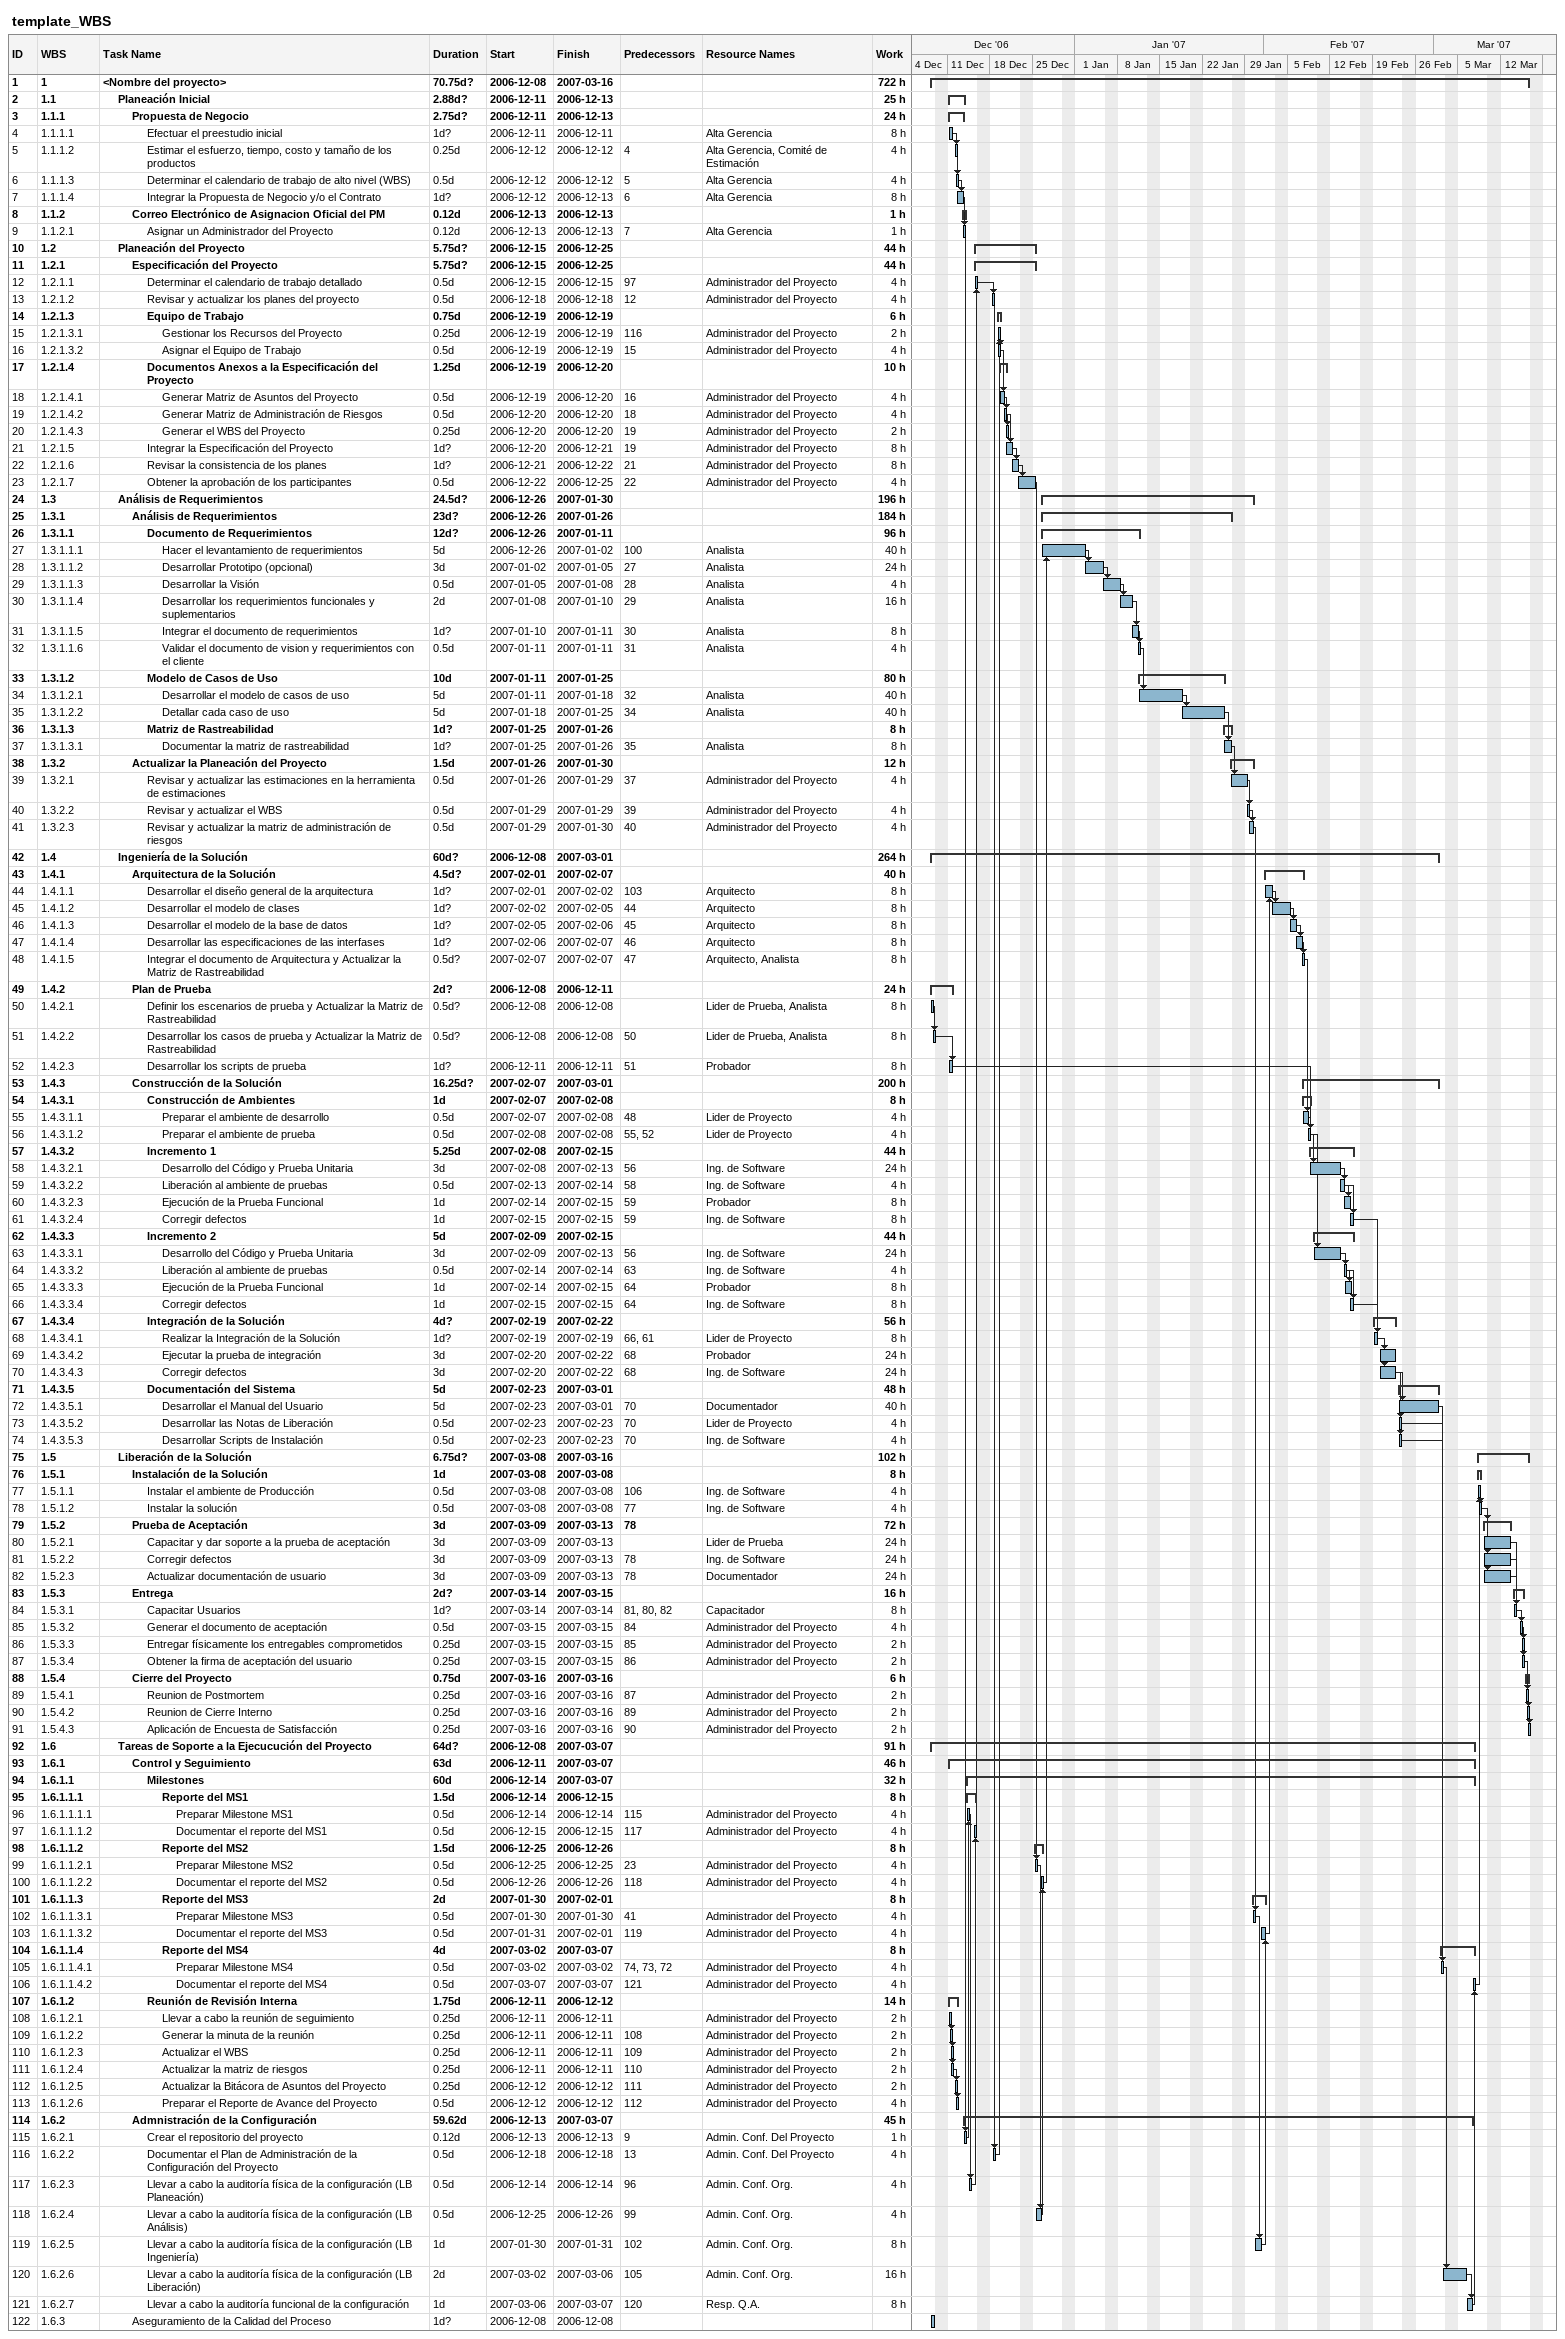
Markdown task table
template_WBS

| ID | WBS | Task | Duration | Start | Finish | Predecessors | Resources | Work (h) |
|---|---|---|---|---|---|---|---|---|
| 1 | 1 | **<Nombre del proyecto>** | 70.75d? | 2006-12-08 | 2007-03-16 |  |  | 722 |
| 2 | 1.1 | **Planeación Inicial** | 2.88d? | 2006-12-11 | 2006-12-13 |  |  | 25 |
| 3 | 1.1.1 | **Propuesta de Negocio** | 2.75d? | 2006-12-11 | 2006-12-13 |  |  | 24 |
| 4 | 1.1.1.1 | Efectuar el preestudio inicial | 1d? | 2006-12-11 | 2006-12-11 |  | Alta Gerencia | 8 |
| 5 | 1.1.1.2 | Estimar el esfuerzo, tiempo, costo y tamaño de los productos | 0.25d | 2006-12-12 | 2006-12-12 | 4 | Alta Gerencia, Comité de Estimación | 4 |
| 6 | 1.1.1.3 | Determinar el calendario de trabajo de alto nivel (WBS) | 0.5d | 2006-12-12 | 2006-12-12 | 5 | Alta Gerencia | 4 |
| 7 | 1.1.1.4 | Integrar la Propuesta de Negocio y/o el Contrato | 1d? | 2006-12-12 | 2006-12-13 | 6 | Alta Gerencia | 8 |
| 8 | 1.1.2 | **Correo Electrónico de Asignacion Oficial del PM** | 0.12d | 2006-12-13 | 2006-12-13 |  |  | 1 |
| 9 | 1.1.2.1 | Asignar un Administrador del Proyecto | 0.12d | 2006-12-13 | 2006-12-13 | 7 | Alta Gerencia | 1 |
| 10 | 1.2 | **Planeación del Proyecto** | 5.75d? | 2006-12-15 | 2006-12-25 |  |  | 44 |
| 11 | 1.2.1 | **Especificación del Proyecto** | 5.75d? | 2006-12-15 | 2006-12-25 |  |  | 44 |
| 12 | 1.2.1.1 | Determinar el calendario de trabajo detallado | 0.5d | 2006-12-15 | 2006-12-15 | 97 | Administrador del Proyecto | 4 |
| 13 | 1.2.1.2 | Revisar y actualizar los planes del proyecto | 0.5d | 2006-12-18 | 2006-12-18 | 12 | Administrador del Proyecto | 4 |
| 14 | 1.2.1.3 | **Equipo de Trabajo** | 0.75d | 2006-12-19 | 2006-12-19 |  |  | 6 |
| 15 | 1.2.1.3.1 | Gestionar los Recursos del Proyecto | 0.25d | 2006-12-19 | 2006-12-19 | 116 | Administrador del Proyecto | 2 |
| 16 | 1.2.1.3.2 | Asignar el Equipo de Trabajo | 0.5d | 2006-12-19 | 2006-12-19 | 15 | Administrador del Proyecto | 4 |
| 17 | 1.2.1.4 | **Documentos Anexos a la Especificación del Proyecto** | 1.25d | 2006-12-19 | 2006-12-20 |  |  | 10 |
| 18 | 1.2.1.4.1 | Generar Matriz de Asuntos del Proyecto | 0.5d | 2006-12-19 | 2006-12-20 | 16 | Administrador del Proyecto | 4 |
| 19 | 1.2.1.4.2 | Generar Matriz de Administración de Riesgos | 0.5d | 2006-12-20 | 2006-12-20 | 18 | Administrador del Proyecto | 4 |
| 20 | 1.2.1.4.3 | Generar el WBS del Proyecto | 0.25d | 2006-12-20 | 2006-12-20 | 19 | Administrador del Proyecto | 2 |
| 21 | 1.2.1.5 | Integrar la Especificación del Proyecto | 1d? | 2006-12-20 | 2006-12-21 | 19 | Administrador del Proyecto | 8 |
| 22 | 1.2.1.6 | Revisar la consistencia de los planes | 1d? | 2006-12-21 | 2006-12-22 | 21 | Administrador del Proyecto | 8 |
| 23 | 1.2.1.7 | Obtener la aprobación de los participantes | 0.5d | 2006-12-22 | 2006-12-25 | 22 | Administrador del Proyecto | 4 |
| 24 | 1.3 | **Análisis de Requerimientos** | 24.5d? | 2006-12-26 | 2007-01-30 |  |  | 196 |
| 25 | 1.3.1 | **Análisis de Requerimientos** | 23d? | 2006-12-26 | 2007-01-26 |  |  | 184 |
| 26 | 1.3.1.1 | **Documento de Requerimientos** | 12d? | 2006-12-26 | 2007-01-11 |  |  | 96 |
| 27 | 1.3.1.1.1 | Hacer el levantamiento de requerimientos | 5d | 2006-12-26 | 2007-01-02 | 100 | Analista | 40 |
| 28 | 1.3.1.1.2 | Desarrollar Prototipo (opcional) | 3d | 2007-01-02 | 2007-01-05 | 27 | Analista | 24 |
| 29 | 1.3.1.1.3 | Desarrollar la Visión | 0.5d | 2007-01-05 | 2007-01-08 | 28 | Analista | 4 |
| 30 | 1.3.1.1.4 | Desarrollar los requerimientos funcionales y suplementarios | 2d | 2007-01-08 | 2007-01-10 | 29 | Analista | 16 |
| 31 | 1.3.1.1.5 | Integrar el documento de requerimientos | 1d? | 2007-01-10 | 2007-01-11 | 30 | Analista | 8 |
| 32 | 1.3.1.1.6 | Validar el documento de vision y requerimientos con el cliente | 0.5d | 2007-01-11 | 2007-01-11 | 31 | Analista | 4 |
| 33 | 1.3.1.2 | **Modelo de Casos de Uso** | 10d | 2007-01-11 | 2007-01-25 |  |  | 80 |
| 34 | 1.3.1.2.1 | Desarrollar el modelo de casos de uso | 5d | 2007-01-11 | 2007-01-18 | 32 | Analista | 40 |
| 35 | 1.3.1.2.2 | Detallar cada caso de uso | 5d | 2007-01-18 | 2007-01-25 | 34 | Analista | 40 |
| 36 | 1.3.1.3 | **Matriz de Rastreabilidad** | 1d? | 2007-01-25 | 2007-01-26 |  |  | 8 |
| 37 | 1.3.1.3.1 | Documentar la matriz de rastreabilidad | 1d? | 2007-01-25 | 2007-01-26 | 35 | Analista | 8 |
| 38 | 1.3.2 | **Actualizar la Planeación del Proyecto** | 1.5d | 2007-01-26 | 2007-01-30 |  |  | 12 |
| 39 | 1.3.2.1 | Revisar y actualizar las estimaciones en la herramienta de estimaciones | 0.5d | 2007-01-26 | 2007-01-29 | 37 | Administrador del Proyecto | 4 |
| 40 | 1.3.2.2 | Revisar y actualizar el WBS | 0.5d | 2007-01-29 | 2007-01-29 | 39 | Administrador del Proyecto | 4 |
| 41 | 1.3.2.3 | Revisar y actualizar la matriz de administración de riesgos | 0.5d | 2007-01-29 | 2007-01-30 | 40 | Administrador del Proyecto | 4 |
| 42 | 1.4 | **Ingeniería de la Solución** | 60d? | 2006-12-08 | 2007-03-01 |  |  | 264 |
| 43 | 1.4.1 | **Arquitectura de la Solución** | 4.5d? | 2007-02-01 | 2007-02-07 |  |  | 40 |
| 44 | 1.4.1.1 | Desarrollar el diseño general de la arquitectura | 1d? | 2007-02-01 | 2007-02-02 | 103 | Arquitecto | 8 |
| 45 | 1.4.1.2 | Desarrollar el modelo de clases | 1d? | 2007-02-02 | 2007-02-05 | 44 | Arquitecto | 8 |
| 46 | 1.4.1.3 | Desarrollar el modelo de la base de datos | 1d? | 2007-02-05 | 2007-02-06 | 45 | Arquitecto | 8 |
| 47 | 1.4.1.4 | Desarrollar las especificaciones de las interfases | 1d? | 2007-02-06 | 2007-02-07 | 46 | Arquitecto | 8 |
| 48 | 1.4.1.5 | Integrar el documento de Arquitectura y Actualizar la Matriz de Rastreabilidad | 0.5d? | 2007-02-07 | 2007-02-07 | 47 | Arquitecto, Analista | 8 |
| 49 | 1.4.2 | **Plan de Prueba** | 2d? | 2006-12-08 | 2006-12-11 |  |  | 24 |
| 50 | 1.4.2.1 | Definir los escenarios de prueba y Actualizar la Matriz de Rastreabilidad | 0.5d? | 2006-12-08 | 2006-12-08 |  | Lider de Prueba, Analista | 8 |
| 51 | 1.4.2.2 | Desarrollar los casos de prueba y Actualizar la Matriz de Rastreabilidad | 0.5d? | 2006-12-08 | 2006-12-08 | 50 | Lider de Prueba, Analista | 8 |
| 52 | 1.4.2.3 | Desarrollar los scripts de prueba | 1d? | 2006-12-11 | 2006-12-11 | 51 | Probador | 8 |
| 53 | 1.4.3 | **Construcción de la Solución** | 16.25d? | 2007-02-07 | 2007-03-01 |  |  | 200 |
| 54 | 1.4.3.1 | **Construcción de Ambientes** | 1d | 2007-02-07 | 2007-02-08 |  |  | 8 |
| 55 | 1.4.3.1.1 | Preparar el ambiente de desarrollo | 0.5d | 2007-02-07 | 2007-02-08 | 48 | Lider de Proyecto | 4 |
| 56 | 1.4.3.1.2 | Preparar el ambiente de prueba | 0.5d | 2007-02-08 | 2007-02-08 | 55, 52 | Lider de Proyecto | 4 |
| 57 | 1.4.3.2 | **Incremento 1** | 5.25d | 2007-02-08 | 2007-02-15 |  |  | 44 |
| 58 | 1.4.3.2.1 | Desarrollo del Código y Prueba Unitaria | 3d | 2007-02-08 | 2007-02-13 | 56 | Ing. de Software | 24 |
| 59 | 1.4.3.2.2 | Liberación al ambiente de pruebas | 0.5d | 2007-02-13 | 2007-02-14 | 58 | Ing. de Software | 4 |
| 60 | 1.4.3.2.3 | Ejecución de la Prueba Funcional | 1d | 2007-02-14 | 2007-02-15 | 59 | Probador | 8 |
| 61 | 1.4.3.2.4 | Corregir defectos | 1d | 2007-02-15 | 2007-02-15 | 59 | Ing. de Software | 8 |
| 62 | 1.4.3.3 | **Incremento 2** | 5d | 2007-02-09 | 2007-02-15 |  |  | 44 |
| 63 | 1.4.3.3.1 | Desarrollo del Código y Prueba Unitaria | 3d | 2007-02-09 | 2007-02-13 | 56 | Ing. de Software | 24 |
| 64 | 1.4.3.3.2 | Liberación al ambiente de pruebas | 0.5d | 2007-02-14 | 2007-02-14 | 63 | Ing. de Software | 4 |
| 65 | 1.4.3.3.3 | Ejecución de la Prueba Funcional | 1d | 2007-02-14 | 2007-02-15 | 64 | Probador | 8 |
| 66 | 1.4.3.3.4 | Corregir defectos | 1d | 2007-02-15 | 2007-02-15 | 64 | Ing. de Software | 8 |
| 67 | 1.4.3.4 | **Integración de la Solución** | 4d? | 2007-02-19 | 2007-02-22 |  |  | 56 |
| 68 | 1.4.3.4.1 | Realizar la Integración de la Solución | 1d? | 2007-02-19 | 2007-02-19 | 66, 61 | Lider de Proyecto | 8 |
| 69 | 1.4.3.4.2 | Ejecutar la prueba de integración | 3d | 2007-02-20 | 2007-02-22 | 68 | Probador | 24 |
| 70 | 1.4.3.4.3 | Corregir defectos | 3d | 2007-02-20 | 2007-02-22 | 68 | Ing. de Software | 24 |
| 71 | 1.4.3.5 | **Documentación del Sistema** | 5d | 2007-02-23 | 2007-03-01 |  |  | 48 |
| 72 | 1.4.3.5.1 | Desarrollar el Manual del Usuario | 5d | 2007-02-23 | 2007-03-01 | 70 | Documentador | 40 |
| 73 | 1.4.3.5.2 | Desarrollar las Notas de Liberación | 0.5d | 2007-02-23 | 2007-02-23 | 70 | Lider de Proyecto | 4 |
| 74 | 1.4.3.5.3 | Desarrollar Scripts de Instalación | 0.5d | 2007-02-23 | 2007-02-23 | 70 | Ing. de Software | 4 |
| 75 | 1.5 | **Liberación de la Solución** | 6.75d? | 2007-03-08 | 2007-03-16 |  |  | 102 |
| 76 | 1.5.1 | **Instalación de la Solución** | 1d | 2007-03-08 | 2007-03-08 |  |  | 8 |
| 77 | 1.5.1.1 | Instalar el ambiente de Producción | 0.5d | 2007-03-08 | 2007-03-08 | 106 | Ing. de Software | 4 |
| 78 | 1.5.1.2 | Instalar la solución | 0.5d | 2007-03-08 | 2007-03-08 | 77 | Ing. de Software | 4 |
| 79 | 1.5.2 | **Prueba de Aceptación** | 3d | 2007-03-09 | 2007-03-13 | 78 |  | 72 |
| 80 | 1.5.2.1 | Capacitar y dar soporte a la prueba de aceptación | 3d | 2007-03-09 | 2007-03-13 |  | Lider de Prueba | 24 |
| 81 | 1.5.2.2 | Corregir defectos | 3d | 2007-03-09 | 2007-03-13 | 78 | Ing. de Software | 24 |
| 82 | 1.5.2.3 | Actualizar documentación de usuario | 3d | 2007-03-09 | 2007-03-13 | 78 | Documentador | 24 |
| 83 | 1.5.3 | **Entrega** | 2d? | 2007-03-14 | 2007-03-15 |  |  | 16 |
| 84 | 1.5.3.1 | Capacitar Usuarios | 1d? | 2007-03-14 | 2007-03-14 | 81, 80, 82 | Capacitador | 8 |
| 85 | 1.5.3.2 | Generar el documento de aceptación | 0.5d | 2007-03-15 | 2007-03-15 | 84 | Administrador del Proyecto | 4 |
| 86 | 1.5.3.3 | Entregar físicamente los entregables comprometidos | 0.25d | 2007-03-15 | 2007-03-15 | 85 | Administrador del Proyecto | 2 |
| 87 | 1.5.3.4 | Obtener la firma de aceptación del usuario | 0.25d | 2007-03-15 | 2007-03-15 | 86 | Administrador del Proyecto | 2 |
| 88 | 1.5.4 | **Cierre del Proyecto** | 0.75d | 2007-03-16 | 2007-03-16 |  |  | 6 |
| 89 | 1.5.4.1 | Reunion de Postmortem | 0.25d | 2007-03-16 | 2007-03-16 | 87 | Administrador del Proyecto | 2 |
| 90 | 1.5.4.2 | Reunion de Cierre Interno | 0.25d | 2007-03-16 | 2007-03-16 | 89 | Administrador del Proyecto | 2 |
| 91 | 1.5.4.3 | Aplicación de Encuesta de Satisfacción | 0.25d | 2007-03-16 | 2007-03-16 | 90 | Administrador del Proyecto | 2 |
| 92 | 1.6 | **Tareas de Soporte a la Ejecucución del Proyecto** | 64d? | 2006-12-08 | 2007-03-07 |  |  | 91 |
| 93 | 1.6.1 | **Control y Seguimiento** | 63d | 2006-12-11 | 2007-03-07 |  |  | 46 |
| 94 | 1.6.1.1 | **Milestones** | 60d | 2006-12-14 | 2007-03-07 |  |  | 32 |
| 95 | 1.6.1.1.1 | **Reporte del MS1** | 1.5d | 2006-12-14 | 2006-12-15 |  |  | 8 |
| 96 | 1.6.1.1.1.1 | Preparar Milestone MS1 | 0.5d | 2006-12-14 | 2006-12-14 | 115 | Administrador del Proyecto | 4 |
| 97 | 1.6.1.1.1.2 | Documentar el reporte del MS1 | 0.5d | 2006-12-15 | 2006-12-15 | 117 | Administrador del Proyecto | 4 |
| 98 | 1.6.1.1.2 | **Reporte del MS2** | 1.5d | 2006-12-25 | 2006-12-26 |  |  | 8 |
| 99 | 1.6.1.1.2.1 | Preparar Milestone MS2 | 0.5d | 2006-12-25 | 2006-12-25 | 23 | Administrador del Proyecto | 4 |
| 100 | 1.6.1.1.2.2 | Documentar el reporte del MS2 | 0.5d | 2006-12-26 | 2006-12-26 | 118 | Administrador del Proyecto | 4 |
| 101 | 1.6.1.1.3 | **Reporte del MS3** | 2d | 2007-01-30 | 2007-02-01 |  |  | 8 |
| 102 | 1.6.1.1.3.1 | Preparar Milestone MS3 | 0.5d | 2007-01-30 | 2007-01-30 | 41 | Administrador del Proyecto | 4 |
| 103 | 1.6.1.1.3.2 | Documentar el reporte del MS3 | 0.5d | 2007-01-31 | 2007-02-01 | 119 | Administrador del Proyecto | 4 |
| 104 | 1.6.1.1.4 | **Reporte del MS4** | 4d | 2007-03-02 | 2007-03-07 |  |  | 8 |
| 105 | 1.6.1.1.4.1 | Preparar Milestone MS4 | 0.5d | 2007-03-02 | 2007-03-02 | 74, 73, 72 | Administrador del Proyecto | 4 |
| 106 | 1.6.1.1.4.2 | Documentar el reporte del MS4 | 0.5d | 2007-03-07 | 2007-03-07 | 121 | Administrador del Proyecto | 4 |
| 107 | 1.6.1.2 | **Reunión de Revisión Interna** | 1.75d | 2006-12-11 | 2006-12-12 |  |  | 14 |
| 108 | 1.6.1.2.1 | Llevar a cabo la reunión de seguimiento | 0.25d | 2006-12-11 | 2006-12-11 |  | Administrador del Proyecto | 2 |
| 109 | 1.6.1.2.2 | Generar la minuta de la reunión | 0.25d | 2006-12-11 | 2006-12-11 | 108 | Administrador del Proyecto | 2 |
| 110 | 1.6.1.2.3 | Actualizar el WBS | 0.25d | 2006-12-11 | 2006-12-11 | 109 | Administrador del Proyecto | 2 |
| 111 | 1.6.1.2.4 | Actualizar la matriz de riesgos | 0.25d | 2006-12-11 | 2006-12-11 | 110 | Administrador del Proyecto | 2 |
| 112 | 1.6.1.2.5 | Actualizar la Bitácora de Asuntos del Proyecto | 0.25d | 2006-12-12 | 2006-12-12 | 111 | Administrador del Proyecto | 2 |
| 113 | 1.6.1.2.6 | Preparar el Reporte de Avance del Proyecto | 0.5d | 2006-12-12 | 2006-12-12 | 112 | Administrador del Proyecto | 4 |
| 114 | 1.6.2 | **Admnistración de la Configuración** | 59.62d | 2006-12-13 | 2007-03-07 |  |  | 45 |
| 115 | 1.6.2.1 | Crear el repositorio del proyecto | 0.12d | 2006-12-13 | 2006-12-13 | 9 | Admin. Conf. Del Proyecto | 1 |
| 116 | 1.6.2.2 | Documentar el Plan de Administración de la Configuración del Proyecto | 0.5d | 2006-12-18 | 2006-12-18 | 13 | Admin. Conf. Del Proyecto | 4 |
| 117 | 1.6.2.3 | Llevar a cabo la auditoría física de la configuración (LB Planeación) | 0.5d | 2006-12-14 | 2006-12-14 | 96 | Admin. Conf. Org. | 4 |
| 118 | 1.6.2.4 | Llevar a cabo la auditoría física de la configuración (LB Análisis) | 0.5d | 2006-12-25 | 2006-12-26 | 99 | Admin. Conf. Org. | 4 |
| 119 | 1.6.2.5 | Llevar a cabo la auditoría física de la configuración (LB Ingeniería) | 1d | 2007-01-30 | 2007-01-31 | 102 | Admin. Conf. Org. | 8 |
| 120 | 1.6.2.6 | Llevar a cabo la auditoría física de la configuración (LB Liberación) | 2d | 2007-03-02 | 2007-03-06 | 105 | Admin. Conf. Org. | 16 |
| 121 | 1.6.2.7 | Llevar a cabo la auditoría funcional de la configuración | 1d | 2007-03-06 | 2007-03-07 | 120 | Resp. Q.A. | 8 |
| 122 | 1.6.3 | Aseguramiento de la Calidad del Proceso | 1d? | 2006-12-08 | 2006-12-08 |  |  |  |
